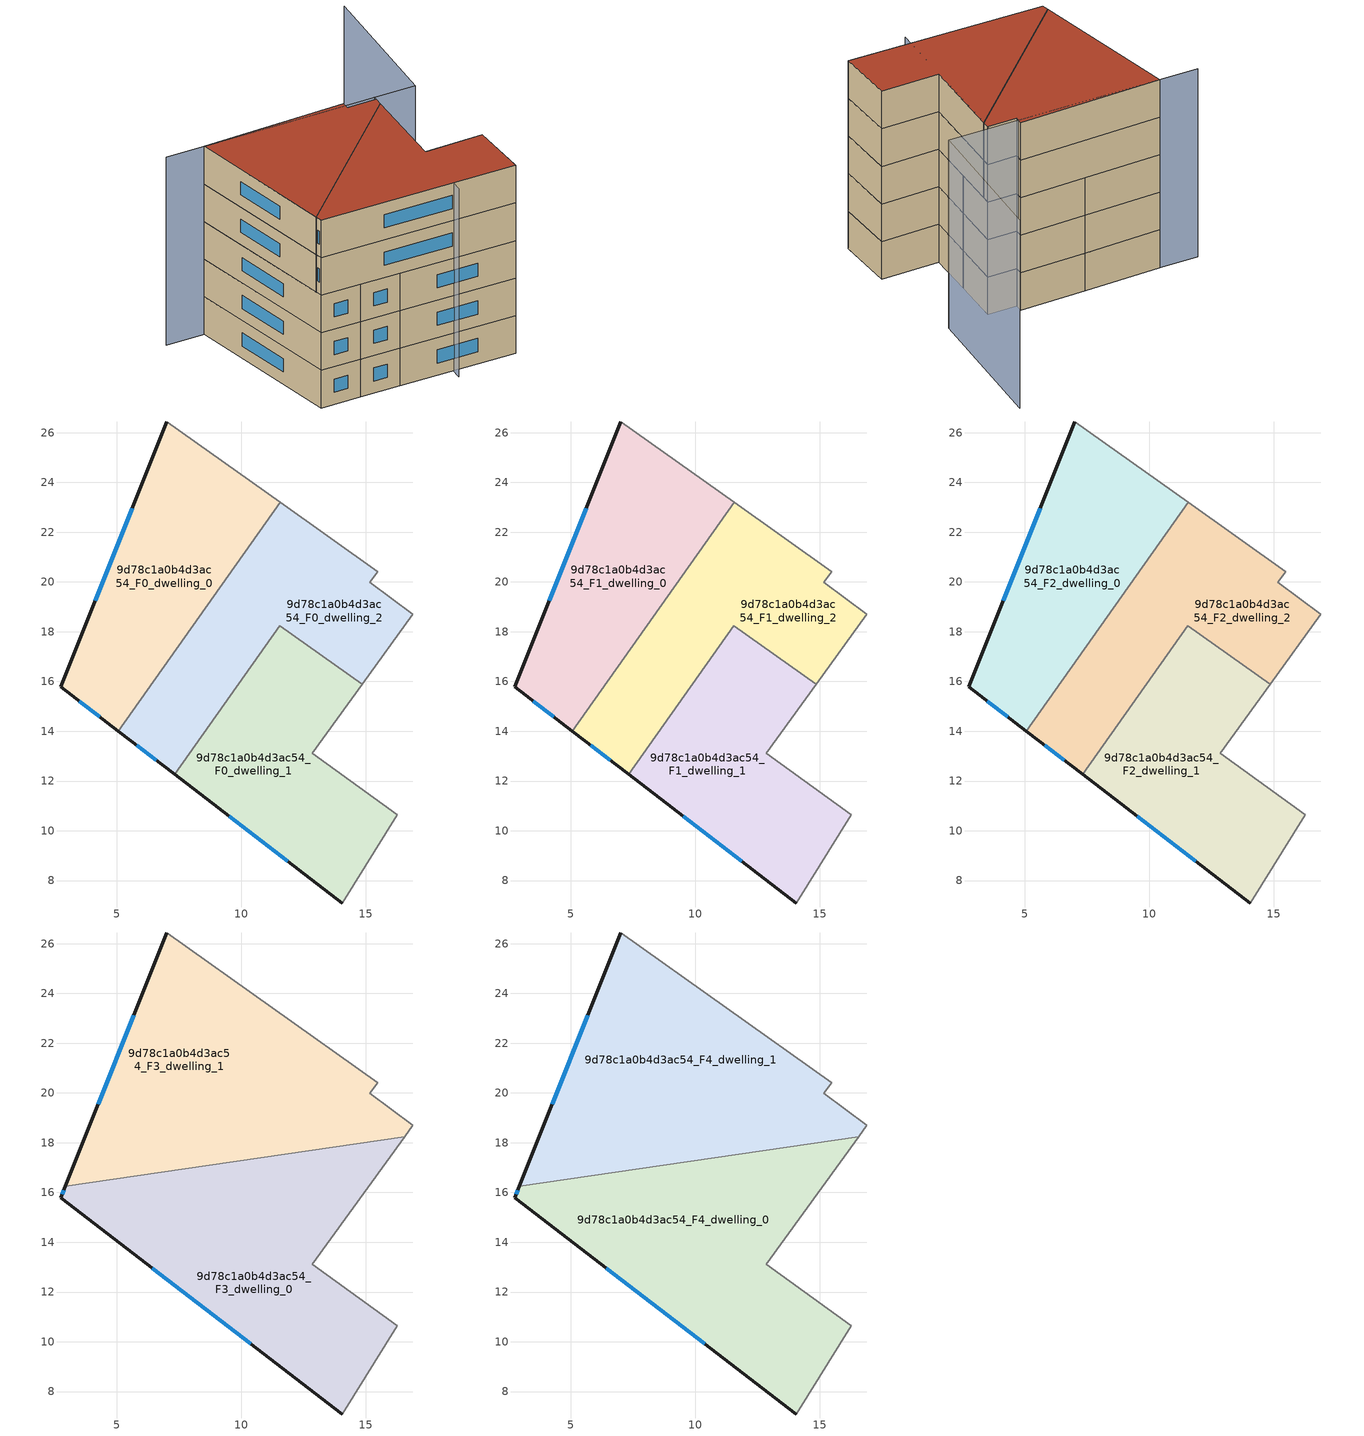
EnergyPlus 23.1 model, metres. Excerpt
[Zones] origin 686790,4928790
9d78c1a0b4d3ac54_F0_dwelling_0
 floor ground (EU_floor_Construction): 11.57,23.2 5.06,14.01 2.74,15.79 7.01,26.43 z0
 wall outside (EU_wall_Construction): 7.01,26.43 2.74,15.79 5.06,14.01 z0:3
 wall adiabatic (EU_wall_Construction): 11.57,23.2 7.01,26.43 z0:3
 wall to 9d78c1a0b4d3ac54_F0_dwelling_2 (EU_wall_Construction): 5.06,14.01 11.57,23.2 z0:3
 window (EU_Window_Construction): 3.49,15.21 4.3,14.59 / 5.62,22.97 4.13,19.25 z0.98:2.02
9d78c1a0b4d3ac54_F0_dwelling_1
 floor ground (EU_floor_Construction): 14.85,15.89 12.84,13.11 16.27,10.64 14.06,7.1 7.32,12.27 11.55,18.24 z0
 wall outside (EU_wall_Construction): 7.32,12.27 14.06,7.1 z0:3
 wall adiabatic (EU_wall_Construction): 14.06,7.1 16.27,10.64 12.84,13.11 14.85,15.89 z0:3
 wall to 9d78c1a0b4d3ac54_F0_dwelling_2 (EU_wall_Construction): 14.85,15.89 11.55,18.24 7.32,12.27 z0:3
 window (EU_Window_Construction): 9.51,10.59 11.87,8.78 z0.98:2.02
9d78c1a0b4d3ac54_F0_dwelling_2
 floor ground (EU_floor_Construction): 15.49,20.42 15.16,19.98 16.89,18.71 14.85,15.89 11.55,18.24 7.32,12.27 5.06,14.01 11.57,23.2 z0
 wall outside (EU_wall_Construction): 5.06,14.01 7.32,12.27 z0:3
 wall adiabatic (EU_wall_Construction): 14.85,15.89 16.89,18.71 15.16,19.98 15.49,20.42 11.57,23.2 z0:3
 window (EU_Window_Construction): 5.79,13.45 6.58,12.84 z0.98:2.02
9d78c1a0b4d3ac54_F1_dwelling_0
 floor to 9d78c1a0b4d3ac54_F0_dwelling_0 (EU_floor_Construction): 11.57,23.2 5.06,14.01 2.74,15.79 7.01,26.43 z3
 wall outside (EU_wall_Construction): 7.01,26.43 2.74,15.79 5.06,14.01 z3:6
 wall adiabatic (EU_wall_Construction): 11.57,23.2 7.01,26.43 z3:6
 wall to 9d78c1a0b4d3ac54_F1_dwelling_2 (EU_wall_Construction): 5.06,14.01 11.57,23.2 z3:6
 window (EU_Window_Construction): 3.49,15.21 4.3,14.59 / 5.62,22.97 4.13,19.25 z3.98:5.02
9d78c1a0b4d3ac54_F1_dwelling_1
 floor to 9d78c1a0b4d3ac54_F0_dwelling_1 (EU_floor_Construction): 14.85,15.89 12.84,13.11 16.27,10.64 14.06,7.1 7.32,12.27 11.55,18.24 z3
 wall outside (EU_wall_Construction): 7.32,12.27 14.06,7.1 z3:6
 wall adiabatic (EU_wall_Construction): 14.06,7.1 16.27,10.64 12.84,13.11 14.85,15.89 z3:6
 wall to 9d78c1a0b4d3ac54_F1_dwelling_2 (EU_wall_Construction): 14.85,15.89 11.55,18.24 7.32,12.27 z3:6
 window (EU_Window_Construction): 9.51,10.59 11.87,8.78 z3.98:5.02
9d78c1a0b4d3ac54_F1_dwelling_2
 floor to 9d78c1a0b4d3ac54_F0_dwelling_2 (EU_floor_Construction): 15.49,20.42 15.16,19.98 16.89,18.71 14.85,15.89 11.55,18.24 7.32,12.27 5.06,14.01 11.57,23.2 z3
 wall outside (EU_wall_Construction): 5.06,14.01 7.32,12.27 z3:6
 wall adiabatic (EU_wall_Construction): 14.85,15.89 16.89,18.71 15.16,19.98 15.49,20.42 11.57,23.2 z3:6
 window (EU_Window_Construction): 5.79,13.45 6.58,12.84 z3.98:5.02
9d78c1a0b4d3ac54_F2_dwelling_0
 floor to 9d78c1a0b4d3ac54_F1_dwelling_0 (EU_floor_Construction): 11.57,23.2 5.06,14.01 2.74,15.79 7.01,26.43 z6
 wall outside (EU_wall_Construction): 7.01,26.43 2.74,15.79 5.06,14.01 z6:9
 wall adiabatic (EU_wall_Construction): 11.57,23.2 7.01,26.43 z6:9
 wall to 9d78c1a0b4d3ac54_F2_dwelling_2 (EU_wall_Construction): 5.06,14.01 11.57,23.2 z6:9
 window (EU_Window_Construction): 3.49,15.21 4.3,14.59 / 5.62,22.97 4.13,19.25 z6.98:8.02
9d78c1a0b4d3ac54_F2_dwelling_1
 floor to 9d78c1a0b4d3ac54_F1_dwelling_1 (EU_floor_Construction): 14.85,15.89 12.84,13.11 16.27,10.64 14.06,7.1 7.32,12.27 11.55,18.24 z6
 wall outside (EU_wall_Construction): 7.32,12.27 14.06,7.1 z6:9
 wall adiabatic (EU_wall_Construction): 14.06,7.1 16.27,10.64 12.84,13.11 14.85,15.89 z6:9
 wall to 9d78c1a0b4d3ac54_F2_dwelling_2 (EU_wall_Construction): 14.85,15.89 11.55,18.24 7.32,12.27 z6:9
 window (EU_Window_Construction): 9.51,10.59 11.87,8.78 z6.98:8.02
9d78c1a0b4d3ac54_F2_dwelling_2
 floor to 9d78c1a0b4d3ac54_F1_dwelling_2 (EU_floor_Construction): 15.49,20.42 15.16,19.98 16.89,18.71 14.85,15.89 11.55,18.24 7.32,12.27 5.06,14.01 11.57,23.2 z6
 wall outside (EU_wall_Construction): 5.06,14.01 7.32,12.27 z6:9
 wall adiabatic (EU_wall_Construction): 14.85,15.89 16.89,18.71 15.16,19.98 15.49,20.42 11.57,23.2 z6:9
 window (EU_Window_Construction): 5.79,13.45 6.58,12.84 z6.98:8.02
9d78c1a0b4d3ac54_F3_dwelling_0
 floor to 9d78c1a0b4d3ac54_F2_dwelling_1 (EU_floor_Construction): 14.85,15.89 12.84,13.11 16.27,10.64 14.06,7.1 7.32,12.27 10.97,17.43 12.4,17.64 z9
 floor to 9d78c1a0b4d3ac54_F2_dwelling_0 (EU_floor_Construction): 7.07,16.85 5.06,14.01 2.74,15.79 2.92,16.24 z9
 floor to 9d78c1a0b4d3ac54_F2_dwelling_2 (EU_floor_Construction): 16.56,18.25 14.85,15.89 12.4,17.64 z9; 10.97,17.43 7.32,12.27 5.06,14.01 7.07,16.85 z9
 wall outside (EU_wall_Construction): 2.92,16.24 2.74,15.79 14.06,7.1 z9:12
 wall to 9d78c1a0b4d3ac54_F3_dwelling_1 (EU_wall_Construction): 16.56,18.25 2.92,16.24 z9:12
 wall adiabatic (EU_wall_Construction): 14.06,7.1 16.27,10.64 12.84,13.11 16.56,18.25 z9:12
 window (EU_Window_Construction): 2.86,16.09 2.8,15.94 / 6.42,12.96 10.38,9.92 z9.98:11.02
9d78c1a0b4d3ac54_F3_dwelling_1
 floor to 9d78c1a0b4d3ac54_F2_dwelling_0 (EU_floor_Construction): 11.57,23.2 7.07,16.85 2.92,16.24 7.01,26.43 z9
 floor to 9d78c1a0b4d3ac54_F2_dwelling_2 (EU_floor_Construction): 15.49,20.42 15.16,19.98 16.89,18.71 16.56,18.25 12.4,17.64 11.55,18.24 10.97,17.43 7.07,16.85 11.57,23.2 z9
 floor to 9d78c1a0b4d3ac54_F2_dwelling_1 (EU_floor_Construction): 12.4,17.64 10.97,17.43 11.55,18.24 z9
 wall outside (EU_wall_Construction): 7.01,26.43 2.92,16.24 z9:12
 wall adiabatic (EU_wall_Construction): 16.56,18.25 16.89,18.71 15.16,19.98 15.49,20.42 7.01,26.43 z9:12
 window (EU_Window_Construction): 5.68,23.12 4.25,19.55 z9.98:11.02
9d78c1a0b4d3ac54_F4_dwelling_0
 floor to 9d78c1a0b4d3ac54_F3_dwelling_0 (EU_floor_Construction): 16.56,18.25 12.84,13.11 16.27,10.64 14.06,7.1 2.74,15.79 2.92,16.24 z12
 wall outside (EU_wall_Construction): 2.92,16.24 2.74,15.79 14.06,7.1 z12:15
 wall to 9d78c1a0b4d3ac54_F4_dwelling_1 (EU_wall_Construction): 16.56,18.25 2.92,16.24 z12:15
 wall adiabatic (EU_wall_Construction): 14.06,7.1 16.27,10.64 12.84,13.11 16.56,18.25 z12:15
 window (EU_Window_Construction): 2.86,16.09 2.8,15.94 / 6.42,12.96 10.38,9.92 z12.98:14.02
 roof outside (EU_roof_Construction): 14.06,7.1 16.27,10.64 12.84,13.11 16.56,18.25 2.92,16.24 2.74,15.79 z15
9d78c1a0b4d3ac54_F4_dwelling_1
 floor to 9d78c1a0b4d3ac54_F3_dwelling_1 (EU_floor_Construction): 15.49,20.42 15.16,19.98 16.89,18.71 16.56,18.25 2.92,16.24 7.01,26.43 z12
 wall outside (EU_wall_Construction): 7.01,26.43 2.92,16.24 z12:15
 wall adiabatic (EU_wall_Construction): 16.56,18.25 16.89,18.71 15.16,19.98 15.49,20.42 7.01,26.43 z12:15
 window (EU_Window_Construction): 5.68,23.12 4.25,19.55 z12.98:14.02
 roof outside (EU_roof_Construction): 16.56,18.25 16.89,18.71 15.16,19.98 15.49,20.42 7.01,26.43 2.92,16.24 z15
shading: 9.97,9.25 17.02,18.89 / 25.65,25.32 19.43,17.07 / 19.43,17.07 4.78,28.11 z0:15
[Building]
EU S2 Campaign: North Axis=0; Terrain=City; Solar Distribution=FullExterior
[Site:Location]
Bologna: Latitude=44.5; Longitude=11.25; Time Zone=1; Elevation=37
[SizingPeriod:WeatherFileDays]
AnnualSizingPeriod: Begin Month=1; Begin Day of Month=1; End Month=12; End Day of Month=31; Day of Week for Start Day=Monday; Use Weather File Daylight Saving Period=No; Use Weather File Rain and Snow Indicators=No
[MATERIAL]
EU_InternalMass_Material: Roughness=MediumRough; Thickness=0.1; Conductivity=1; Density=1800; Specific Heat=900; Thermal Absorptance=0.9; Solar Absorptance=0.7; Visible Absorptance=0.7
[MATERIAL:NOMASS] Roughness=MediumRough; Thermal Absorptance=0.9; Solar Absorptance=0.7; Visible Absorptance=0.7
Name | Thermal Resistance
EU_wall_NoMass | 0.905828
EU_roof_NoMass | 0.37593
EU_floor_NoMass | 0.67114
[WINDOWMATERIAL:SIMPLEGLAZINGSYSTEM]
EU_Window_SimpleGlazing: UFactor=4.52486; Solar Heat Gain Coefficient=0.85; Visible Transmittance=0.85
[CONSTRUCTION]
EU_wall_Construction: EU_wall_NoMass
EU_roof_Construction: EU_roof_NoMass
EU_floor_Construction: EU_floor_NoMass
EU_Window_Construction: EU_Window_SimpleGlazing
EU_InternalMass_Construction: EU_InternalMass_Material
[ZONE] Type=1; Multiplier=1; Ceiling Height=autocalculate; Floor Area=autocalculate; Part of Total Floor Area=Yes
Name | Volume
9d78c1a0b4d3ac54_F0_dwelling_0; 9d78c1a0b4d3ac54_F1_dwelling_0; 9d78c1a0b4d3ac54_F2_dwelling_0; 9d78c1a0b4d3ac54_F0_dwelling_1; 9d78c1a0b4d3ac54_F1_dwelling_1; 9d78c1a0b4d3ac54_F2_dwelling_1 | 142.72
9d78c1a0b4d3ac54_F3_dwelling_0; 9d78c1a0b4d3ac54_F4_dwelling_0 | 214.078
9d78c1a0b4d3ac54_F3_dwelling_1; 9d78c1a0b4d3ac54_F4_dwelling_1 | 214.075
9d78c1a0b4d3ac54_F0_dwelling_2; 9d78c1a0b4d3ac54_F1_dwelling_2; 9d78c1a0b4d3ac54_F2_dwelling_2 | 142.718
[INTERNALMASS] Construction=EU_InternalMass_Construction
Name | Zone or ZoneList | Surface Area
9d78c1a0b4d3ac54_F0_dwelling_0_EU_InternalMass | 9d78c1a0b4d3ac54_F0_dwelling_0 | 47.5745
9d78c1a0b4d3ac54_F0_dwelling_1_EU_InternalMass | 9d78c1a0b4d3ac54_F0_dwelling_1 | 47.5734
9d78c1a0b4d3ac54_F0_dwelling_2_EU_InternalMass | 9d78c1a0b4d3ac54_F0_dwelling_2 | 47.5723
9d78c1a0b4d3ac54_F1_dwelling_0_EU_InternalMass | 9d78c1a0b4d3ac54_F1_dwelling_0 | 47.5745
9d78c1a0b4d3ac54_F1_dwelling_1_EU_InternalMass | 9d78c1a0b4d3ac54_F1_dwelling_1 | 47.5734
9d78c1a0b4d3ac54_F1_dwelling_2_EU_InternalMass | 9d78c1a0b4d3ac54_F1_dwelling_2 | 47.5723
9d78c1a0b4d3ac54_F2_dwelling_0_EU_InternalMass | 9d78c1a0b4d3ac54_F2_dwelling_0 | 47.5745
9d78c1a0b4d3ac54_F2_dwelling_1_EU_InternalMass | 9d78c1a0b4d3ac54_F2_dwelling_1 | 47.5734
9d78c1a0b4d3ac54_F2_dwelling_2_EU_InternalMass | 9d78c1a0b4d3ac54_F2_dwelling_2 | 47.5723
9d78c1a0b4d3ac54_F3_dwelling_0_EU_InternalMass | 9d78c1a0b4d3ac54_F3_dwelling_0 | 71.3596
9d78c1a0b4d3ac54_F3_dwelling_1_EU_InternalMass | 9d78c1a0b4d3ac54_F3_dwelling_1 | 71.3586
9d78c1a0b4d3ac54_F4_dwelling_0_EU_InternalMass | 9d78c1a0b4d3ac54_F4_dwelling_0 | 71.3596
9d78c1a0b4d3ac54_F4_dwelling_1_EU_InternalMass | 9d78c1a0b4d3ac54_F4_dwelling_1 | 71.3586
[OTHEREQUIPMENT] Fuel Type=Electricity; Design Level Calculation Method=Watts/Area; Power per Zone Floor Area=1; Fraction Latent=0; Fraction Radiant=0; Fraction Lost=0; Carbon Dioxide Generation Rate=0; EndUse Subcategory=EU_Step8_InternalGains
Name | Zone or ZoneList or Space or SpaceList | Schedule
EU_Step8_InternalGain_9d78c1a0b4d3ac54_F0_dwelling_0_f000 | 9d78c1a0b4d3ac54_F0_dwelling_0 | EU_Step8_GainSchedule_9d78c1a0b4d3ac54_F0_dwelling_0_f000
EU_Step8_InternalGain_9d78c1a0b4d3ac54_F0_dwelling_1_f000 | 9d78c1a0b4d3ac54_F0_dwelling_1 | EU_Step8_GainSchedule_9d78c1a0b4d3ac54_F0_dwelling_1_f000
EU_Step8_InternalGain_9d78c1a0b4d3ac54_F0_dwelling_2_f000 | 9d78c1a0b4d3ac54_F0_dwelling_2 | EU_Step8_GainSchedule_9d78c1a0b4d3ac54_F0_dwelling_2_f000
EU_Step8_InternalGain_9d78c1a0b4d3ac54_F1_dwelling_0_f000 | 9d78c1a0b4d3ac54_F1_dwelling_0 | EU_Step8_GainSchedule_9d78c1a0b4d3ac54_F1_dwelling_0_f000
EU_Step8_InternalGain_9d78c1a0b4d3ac54_F1_dwelling_1_f000 | 9d78c1a0b4d3ac54_F1_dwelling_1 | EU_Step8_GainSchedule_9d78c1a0b4d3ac54_F1_dwelling_1_f000
EU_Step8_InternalGain_9d78c1a0b4d3ac54_F1_dwelling_2_f000 | 9d78c1a0b4d3ac54_F1_dwelling_2 | EU_Step8_GainSchedule_9d78c1a0b4d3ac54_F1_dwelling_2_f000
EU_Step8_InternalGain_9d78c1a0b4d3ac54_F2_dwelling_0_f000 | 9d78c1a0b4d3ac54_F2_dwelling_0 | EU_Step8_GainSchedule_9d78c1a0b4d3ac54_F2_dwelling_0_f000
EU_Step8_InternalGain_9d78c1a0b4d3ac54_F2_dwelling_1_f000 | 9d78c1a0b4d3ac54_F2_dwelling_1 | EU_Step8_GainSchedule_9d78c1a0b4d3ac54_F2_dwelling_1_f000
EU_Step8_InternalGain_9d78c1a0b4d3ac54_F2_dwelling_2_f000 | 9d78c1a0b4d3ac54_F2_dwelling_2 | EU_Step8_GainSchedule_9d78c1a0b4d3ac54_F2_dwelling_2_f000
EU_Step8_InternalGain_9d78c1a0b4d3ac54_F3_dwelling_0_f000 | 9d78c1a0b4d3ac54_F3_dwelling_0 | EU_Step8_GainSchedule_9d78c1a0b4d3ac54_F3_dwelling_0_f000
EU_Step8_InternalGain_9d78c1a0b4d3ac54_F3_dwelling_1_f000 | 9d78c1a0b4d3ac54_F3_dwelling_1 | EU_Step8_GainSchedule_9d78c1a0b4d3ac54_F3_dwelling_1_f000
EU_Step8_InternalGain_9d78c1a0b4d3ac54_F4_dwelling_0_f000 | 9d78c1a0b4d3ac54_F4_dwelling_0 | EU_Step8_GainSchedule_9d78c1a0b4d3ac54_F4_dwelling_0_f000
EU_Step8_InternalGain_9d78c1a0b4d3ac54_F4_dwelling_1_f000 | 9d78c1a0b4d3ac54_F4_dwelling_1 | EU_Step8_GainSchedule_9d78c1a0b4d3ac54_F4_dwelling_1_f000
[ZONEVENTILATION:DESIGNFLOWRATE] Schedule=EU_AlwaysOn; Design Flow Rate Calculation Method=AirChanges/Hour; Air Changes per Hour=0.73129; Ventilation Type=Natural; Fan Pressure Rise=0; Fan Total Efficiency=1; Constant Term Coefficient=1; Temperature Term Coefficient=0; Velocity Term Coefficient=0; Velocity Squared Term Coefficient=0; Minimum Indoor Temperature=-100; Maximum Indoor Temperature=100; Delta Temperature=-100; Minimum Outdoor Temperature=-100; Maximum Outdoor Temperature=100; Maximum Wind Speed=40
Name | Zone or ZoneList or Space or SpaceList
EU_ConstantAir_9d78c1a0b4d3ac54_F0_dwelling_0 | 9d78c1a0b4d3ac54_F0_dwelling_0
EU_ConstantAir_9d78c1a0b4d3ac54_F0_dwelling_1 | 9d78c1a0b4d3ac54_F0_dwelling_1
EU_ConstantAir_9d78c1a0b4d3ac54_F0_dwelling_2 | 9d78c1a0b4d3ac54_F0_dwelling_2
EU_ConstantAir_9d78c1a0b4d3ac54_F1_dwelling_0 | 9d78c1a0b4d3ac54_F1_dwelling_0
EU_ConstantAir_9d78c1a0b4d3ac54_F1_dwelling_1 | 9d78c1a0b4d3ac54_F1_dwelling_1
EU_ConstantAir_9d78c1a0b4d3ac54_F1_dwelling_2 | 9d78c1a0b4d3ac54_F1_dwelling_2
EU_ConstantAir_9d78c1a0b4d3ac54_F2_dwelling_0 | 9d78c1a0b4d3ac54_F2_dwelling_0
EU_ConstantAir_9d78c1a0b4d3ac54_F2_dwelling_1 | 9d78c1a0b4d3ac54_F2_dwelling_1
EU_ConstantAir_9d78c1a0b4d3ac54_F2_dwelling_2 | 9d78c1a0b4d3ac54_F2_dwelling_2
EU_ConstantAir_9d78c1a0b4d3ac54_F3_dwelling_0 | 9d78c1a0b4d3ac54_F3_dwelling_0
EU_ConstantAir_9d78c1a0b4d3ac54_F3_dwelling_1 | 9d78c1a0b4d3ac54_F3_dwelling_1
EU_ConstantAir_9d78c1a0b4d3ac54_F4_dwelling_0 | 9d78c1a0b4d3ac54_F4_dwelling_0
EU_ConstantAir_9d78c1a0b4d3ac54_F4_dwelling_1 | 9d78c1a0b4d3ac54_F4_dwelling_1
[HVACTEMPLATE:THERMOSTAT] Constant Heating Setpoint=20; Constant Cooling Setpoint=50
EU_HeatOnly_9d78c1a0b4d3ac54_F0_dwelling_0; EU_HeatOnly_9d78c1a0b4d3ac54_F0_dwelling_1; EU_HeatOnly_9d78c1a0b4d3ac54_F0_dwelling_2; EU_HeatOnly_9d78c1a0b4d3ac54_F1_dwelling_0; EU_HeatOnly_9d78c1a0b4d3ac54_F1_dwelling_1; EU_HeatOnly_9d78c1a0b4d3ac54_F1_dwelling_2; EU_HeatOnly_9d78c1a0b4d3ac54_F2_dwelling_0; EU_HeatOnly_9d78c1a0b4d3ac54_F2_dwelling_1; EU_HeatOnly_9d78c1a0b4d3ac54_F2_dwelling_2; EU_HeatOnly_9d78c1a0b4d3ac54_F3_dwelling_0; EU_HeatOnly_9d78c1a0b4d3ac54_F3_dwelling_1; EU_HeatOnly_9d78c1a0b4d3ac54_F4_dwelling_0; EU_HeatOnly_9d78c1a0b4d3ac54_F4_dwelling_1
[HVACTEMPLATE:ZONE:IDEALLOADSAIRSYSTEM] System Availability Schedule=EU_AlwaysOn; Maximum Heating Supply Air Temperature=50; Minimum Cooling Supply Air Temperature=13; Maximum Heating Supply Air Humidity Ratio=0.0156; Minimum Cooling Supply Air Humidity Ratio=0.0077; Heating Limit=NoLimit; Cooling Limit=NoLimit; Heating Availability Schedule=EU_AlwaysOn; Cooling Availability Schedule=EU_CoolingOff; Dehumidification Control Type=ConstantSensibleHeatRatio; Cooling Sensible Heat Ratio=0.7; Dehumidification Setpoint=60; Humidification Control Type=None; Humidification Setpoint=30; Outdoor Air Method=None; Outdoor Air Flow Rate per Person=0.00944; Outdoor Air Flow Rate per Zone Floor Area=0; Outdoor Air Flow Rate per Zone=0; Demand Controlled Ventilation Type=None; Outdoor Air Economizer Type=NoEconomizer; Heat Recovery Type=None; Sensible Heat Recovery Effectiveness=0.7; Latent Heat Recovery Effectiveness=0.65
Name | Template Thermostat
9d78c1a0b4d3ac54_F0_dwelling_0 | EU_HeatOnly_9d78c1a0b4d3ac54_F0_dwelling_0
9d78c1a0b4d3ac54_F0_dwelling_1 | EU_HeatOnly_9d78c1a0b4d3ac54_F0_dwelling_1
9d78c1a0b4d3ac54_F0_dwelling_2 | EU_HeatOnly_9d78c1a0b4d3ac54_F0_dwelling_2
9d78c1a0b4d3ac54_F1_dwelling_0 | EU_HeatOnly_9d78c1a0b4d3ac54_F1_dwelling_0
9d78c1a0b4d3ac54_F1_dwelling_1 | EU_HeatOnly_9d78c1a0b4d3ac54_F1_dwelling_1
9d78c1a0b4d3ac54_F1_dwelling_2 | EU_HeatOnly_9d78c1a0b4d3ac54_F1_dwelling_2
9d78c1a0b4d3ac54_F2_dwelling_0 | EU_HeatOnly_9d78c1a0b4d3ac54_F2_dwelling_0
9d78c1a0b4d3ac54_F2_dwelling_1 | EU_HeatOnly_9d78c1a0b4d3ac54_F2_dwelling_1
9d78c1a0b4d3ac54_F2_dwelling_2 | EU_HeatOnly_9d78c1a0b4d3ac54_F2_dwelling_2
9d78c1a0b4d3ac54_F3_dwelling_0 | EU_HeatOnly_9d78c1a0b4d3ac54_F3_dwelling_0
9d78c1a0b4d3ac54_F3_dwelling_1 | EU_HeatOnly_9d78c1a0b4d3ac54_F3_dwelling_1
9d78c1a0b4d3ac54_F4_dwelling_0 | EU_HeatOnly_9d78c1a0b4d3ac54_F4_dwelling_0
9d78c1a0b4d3ac54_F4_dwelling_1 | EU_HeatOnly_9d78c1a0b4d3ac54_F4_dwelling_1
[SIZING:ZONE] Zone Cooling Design Supply Air Temperature Input Method=SupplyAirTemperature; Zone Cooling Design Supply Air Temperature=13; Zone Heating Design Supply Air Temperature Input Method=SupplyAirTemperature; Zone Heating Design Supply Air Temperature=50; Zone Cooling Design Supply Air Humidity Ratio=0.008; Zone Heating Design Supply Air Humidity Ratio=0.008; Cooling Design Air Flow Method=DesignDay; Cooling Design Air Flow Rate=0; Cooling Minimum Air Flow per Zone Floor Area=0.000762; Cooling Minimum Air Flow=0; Cooling Minimum Air Flow Fraction=0.2; Heating Design Air Flow Method=DesignDay; Heating Design Air Flow Rate=0; Heating Maximum Air Flow per Zone Floor Area=0.002032; Heating Maximum Air Flow=0.141576; Heating Maximum Air Flow Fraction=0.3; Account for Dedicated Outdoor Air System=No; Dedicated Outdoor Air System Control Strategy=NeutralSupplyAir; Dedicated Outdoor Air Low Setpoint Temperature for Design=autosize; Dedicated Outdoor Air High Setpoint Temperature for Design=autosize; Zone Load Sizing Method=Sensible Load Only No Latent Load; Zone Latent Cooling Design Supply Air Humidity Ratio Input Method=HumidityRatioDifference; Zone Cooling Design Supply Air Humidity Ratio Difference=0.005; Zone Latent Heating Design Supply Air Humidity Ratio Input Method=HumidityRatioDifference; Zone Humidification Design Supply Air Humidity Ratio Difference=0.005
9d78c1a0b4d3ac54_F0_dwelling_0; 9d78c1a0b4d3ac54_F0_dwelling_1; 9d78c1a0b4d3ac54_F0_dwelling_2; 9d78c1a0b4d3ac54_F1_dwelling_0; 9d78c1a0b4d3ac54_F1_dwelling_1; 9d78c1a0b4d3ac54_F1_dwelling_2; 9d78c1a0b4d3ac54_F2_dwelling_0; 9d78c1a0b4d3ac54_F2_dwelling_1; 9d78c1a0b4d3ac54_F2_dwelling_2; 9d78c1a0b4d3ac54_F3_dwelling_0; 9d78c1a0b4d3ac54_F3_dwelling_1; 9d78c1a0b4d3ac54_F4_dwelling_0; 9d78c1a0b4d3ac54_F4_dwelling_1
[SCHEDULE:CONSTANT]
Name | Hourly Value
EU_AlwaysOn | 1
EU_CoolingOff | 0
[SCHEDULE:FILE] Column Number=1; Rows to Skip at Top=0; Number of Hours of Data=8760; Column Separator=Comma; Interpolate to Timestep=No; Minutes per Item=60; Adjust Schedule for Daylight Savings=Yes
Name | File
EU_Step8_GainSchedule_9d78c1a0b4d3ac54_F0_dwelling_0_f000 | ../../schedules/9d78c1a0b4d3ac54/9d78c1a0b4d3ac54_F0_dwelling_0_f000_gain.csv
EU_Step8_GainSchedule_9d78c1a0b4d3ac54_F0_dwelling_1_f000 | ../../schedules/9d78c1a0b4d3ac54/9d78c1a0b4d3ac54_F0_dwelling_1_f000_gain.csv
EU_Step8_GainSchedule_9d78c1a0b4d3ac54_F0_dwelling_2_f000 | ../../schedules/9d78c1a0b4d3ac54/9d78c1a0b4d3ac54_F0_dwelling_2_f000_gain.csv
EU_Step8_GainSchedule_9d78c1a0b4d3ac54_F1_dwelling_0_f000 | ../../schedules/9d78c1a0b4d3ac54/9d78c1a0b4d3ac54_F1_dwelling_0_f000_gain.csv
EU_Step8_GainSchedule_9d78c1a0b4d3ac54_F1_dwelling_1_f000 | ../../schedules/9d78c1a0b4d3ac54/9d78c1a0b4d3ac54_F1_dwelling_1_f000_gain.csv
EU_Step8_GainSchedule_9d78c1a0b4d3ac54_F1_dwelling_2_f000 | ../../schedules/9d78c1a0b4d3ac54/9d78c1a0b4d3ac54_F1_dwelling_2_f000_gain.csv
EU_Step8_GainSchedule_9d78c1a0b4d3ac54_F2_dwelling_0_f000 | ../../schedules/9d78c1a0b4d3ac54/9d78c1a0b4d3ac54_F2_dwelling_0_f000_gain.csv
EU_Step8_GainSchedule_9d78c1a0b4d3ac54_F2_dwelling_1_f000 | ../../schedules/9d78c1a0b4d3ac54/9d78c1a0b4d3ac54_F2_dwelling_1_f000_gain.csv
EU_Step8_GainSchedule_9d78c1a0b4d3ac54_F2_dwelling_2_f000 | ../../schedules/9d78c1a0b4d3ac54/9d78c1a0b4d3ac54_F2_dwelling_2_f000_gain.csv
EU_Step8_GainSchedule_9d78c1a0b4d3ac54_F3_dwelling_0_f000 | ../../schedules/9d78c1a0b4d3ac54/9d78c1a0b4d3ac54_F3_dwelling_0_f000_gain.csv
EU_Step8_GainSchedule_9d78c1a0b4d3ac54_F3_dwelling_1_f000 | ../../schedules/9d78c1a0b4d3ac54/9d78c1a0b4d3ac54_F3_dwelling_1_f000_gain.csv
EU_Step8_GainSchedule_9d78c1a0b4d3ac54_F4_dwelling_0_f000 | ../../schedules/9d78c1a0b4d3ac54/9d78c1a0b4d3ac54_F4_dwelling_0_f000_gain.csv
EU_Step8_GainSchedule_9d78c1a0b4d3ac54_F4_dwelling_1_f000 | ../../schedules/9d78c1a0b4d3ac54/9d78c1a0b4d3ac54_F4_dwelling_1_f000_gain.csv
